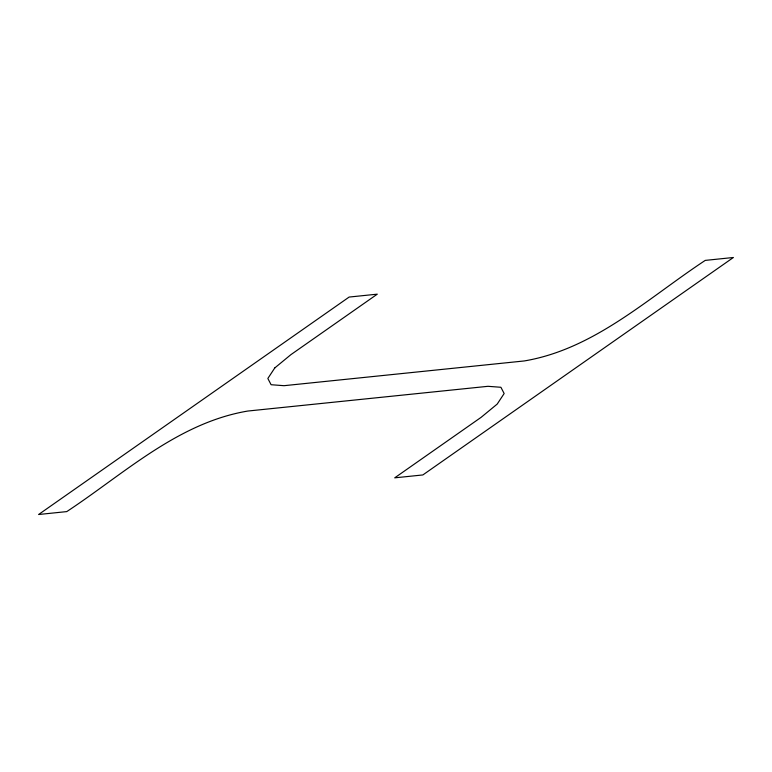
<?xml version="1.0" encoding="UTF-8"?>
<svg xmlns="http://www.w3.org/2000/svg" width="772" height="772" viewBox="0 0 772 772"><rect width="100%" height="100%" fill="white"/><g stroke="black" fill="none" stroke-linecap="round" stroke-linejoin="round"><path stroke-width="1.16" d="M274.793 367.926L267.845 378.473L271.088 384.717L284.019 385.691L524.188 360.958C594.237 349.166 648.084 298.05 705.251 260.396L733.4 257.491L422.863 474.944L394.714 477.839L481.12 417.334L497.207 404.074L504.155 393.527L500.912 387.283L487.981 386.309L247.812 411.042C177.763 422.834 123.916 473.95 66.749 511.604L38.6 514.509L349.137 297.056L377.286 294.161L290.88 354.666L274.793 367.926"/></g></svg>
